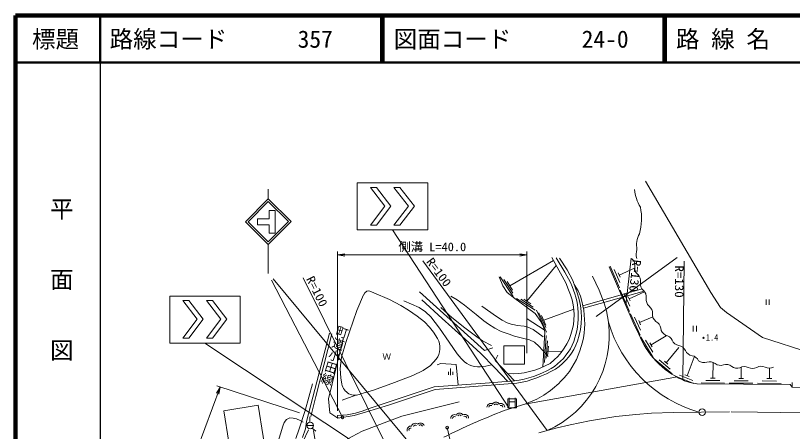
# Model space of a CAD drawing. Units: millimetres, scale not verified. Extents: x 40000 to 680000, y 20000 to 380000.
# Drawn here: x 40000 to 205144, y 291668 to 380000 of the extents above; entities that cross this region are included whole.
import ezdxf
from ezdxf.enums import TextEntityAlignment as Align

# ---------------------------------------------------------------- set-up
doc = ezdxf.new("R2010")
doc.units = ezdxf.units.MM
doc.header["$LTSCALE"] = 1000
doc.linetypes.add('CHAIN', pattern=[18.5, 12, -1.5, 3.5, -1.5])
for name, color, linetype, lineweight in [('M-BGD', 7, 'Continuous', 13), ('M-BMK', 2, 'CHAIN', 13), ('M-BMK-OTRS', 5, 'Continuous', 13), ('M-STR-HTXT', 7, 'Continuous', 13), ('M-TTL', 2, 'Continuous', 140), ('M-TTL-BAND', 7, 'Continuous', 25), ('M-TTL-LINE', 7, 'Continuous', 50), ('M-TTL-TXT', 7, 'Continuous', 13), ('M-WORK', 1, 'Continuous', 13)]:
    doc.layers.add(name, color=color, linetype=linetype, lineweight=lineweight)
doc.styles.add('@ＭＳ ゴシック', font='')
doc.styles.add('ＭＳ ゴシック', font='')
doc.styles.get('@ＭＳ ゴシック').set_extended_font_data('@MS Gothic')
doc.styles.get('ＭＳ ゴシック').set_extended_font_data('MS Gothic')

# ---------------------------------------------------------------- blocks, each defined once
blk = doc.blocks.new('open_arrow')
at = {"color": 0, "linetype": 'Continuous', "lineweight": -2}
blk.add_lwpolyline([(7.5, 1.25), (0, 0), (7.5, -1.25)], dxfattribs=at)

msp = doc.modelspace()

# ---------------------------------------------------------------- linework, layer by layer
at = {"layer": 'M-BGD'}
msp.add_circle((185968, 295761), 700, dxfattribs=at)
at = {"layer": 'M-BMK'}
for p, q in [((175149, 295532), (179796, 295718)), ((179796, 295718), (192140, 295805)), ((192140, 295805), (197710, 295739)), ((197710, 295739), (207328, 295632)), ((157905, 293091), (161968, 293958)), ((161968, 293958), (167601, 294863)), ((167601, 294863), (171865, 295296)), ((171865, 295296), (175149, 295532)), ((151229, 291371), (154866, 292391)), ((154866, 292391), (157905, 293091))]:
    msp.add_line(p, q, dxfattribs=at)
at = {"layer": 'M-BMK-OTRS'}
msp.add_line((148277, 297439), (180687, 303237), dxfattribs=at)
at = {"layer": 'M-STR-HTXT'}
for p, q in [((108469, 296037), (108469, 329906)), ((108469, 329156), (148708, 329156)), ((148708, 308281), (148708, 329906)), ((126575, 327928), (153017, 291873)), ((170841, 328452), (169725, 318480)), ((182113, 327851), (181813, 302601)), ((101108, 324270), (123885, 278616)), ((69856, 264251), (83497, 301089)), ((100336, 295592), (82784, 301322))]:
    msp.add_line(p, q, dxfattribs=at)
at = {"layer": 'M-TTL'}
for p, q in [((40000, 380000), (40000, 20000)), ((680000, 380000), (40000, 380000))]:
    msp.add_line(p, q, dxfattribs=at)
at = {"layer": 'M-TTL-BAND'}
msp.add_line((58000, 370000), (58000, 20000), dxfattribs=at)
at = {"layer": 'M-TTL-LINE'}
for p, q in [((58000, 380000), (58000, 370000)), ((117750, 380000), (117750, 370000)), ((118250, 380000), (118250, 370000)), ((177750, 380000), (177750, 370000)), ((178250, 380000), (178250, 370000)), ((40000, 370000), (680000, 370000))]:
    msp.add_line(p, q, dxfattribs=at)
at = {"layer": 'M-WORK'}
for p, q in [((173928, 344805), (187783, 321190)), ((93714, 341083), (93714, 343101)), ((120122, 334463), (145005, 296437)), ((93702, 331379), (93702, 325206)), ((145057, 322602), (154345, 327984)), ((154008, 328582), (155854, 325310)), ((154900, 328520), (156725, 325528)), ((155657, 328440), (157253, 325959)), ((163451, 316100), (180611, 328627)), ((148704, 319328), (154931, 326946)), ((156725, 325528), (157939, 323300)), ((157253, 325959), (158467, 323756)), ((166195, 326664), (171298, 314833)), ((166396, 326755), (168414, 322180)), ((168468, 323297), (167257, 326042)), ((168320, 324871), (171597, 326316)), ((94423, 323830), (109502, 294677)), ((94793, 324081), (125095, 287552)), ((142777, 324496), (143592, 322587)), ((142981, 324510), (145782, 320346)), ((143799, 323953), (145696, 321028)), ((155854, 325310), (156945, 323215)), ((158467, 323756), (159486, 320900)), ((162639, 324624), (164052, 321674)), ((168522, 324414), (168118, 325329)), ((143592, 322587), (144494, 321199)), ((144481, 323494), (145634, 321709)), ((156945, 323215), (157565, 321753)), ((157939, 323300), (158341, 322444)), ((158771, 322904), (159586, 321559)), ((112545, 317366), (113961, 320670)), ((113947, 320637), (114277, 321086)), ((114277, 321086), (114656, 321427)), ((114656, 321427), (114966, 321522)), ((114966, 321522), (115301, 321497)), ((115301, 321497), (116154, 321139)), ((116154, 321139), (119467, 319668)), ((139707, 308847), (125874, 321321)), ((132552, 320400), (133888, 319589)), ((144494, 321199), (146125, 319933)), ((159586, 321559), (160094, 320369)), ((173180, 321941), (160610, 318357)), ((173637, 321443), (160704, 317869)), ((164052, 321674), (165155, 318910)), ((168489, 321709), (170533, 317146)), ((170580, 318263), (169354, 321000)), ((170424, 319836), (173692, 321300)), ((187783, 321190), (189835, 317966)), ((119467, 319668), (121921, 318404)), ((122524, 319420), (125803, 317997)), ((126397, 319613), (130697, 315659)), ((133888, 319589), (135450, 318486)), ((146125, 319933), (148827, 317903)), ((146458, 319881), (150441, 317447)), ((147431, 319758), (150060, 318076)), ((148016, 319775), (149556, 318775)), ((160094, 320369), (160381, 319322)), ((165155, 318910), (165651, 317287)), ((170628, 319380), (170219, 320292)), ((199538, 319715), (199538, 318559)), ((200226, 319715), (200226, 318559)), ((110203, 310565), (112545, 317366)), ((121921, 318404), (123495, 317449)), ((123495, 317449), (125403, 316173)), ((125803, 317997), (127169, 317050)), ((130425, 317974), (132759, 315901)), ((135450, 318486), (137879, 316540)), ((139093, 318284), (142203, 316115)), ((148827, 317903), (150426, 316750)), ((150703, 317399), (152889, 312778)), ((152287, 315270), (158679, 317630)), ((165651, 317287), (166046, 314863)), ((189835, 317966), (191102, 316959)), ((125403, 316173), (126903, 314934)), ((127169, 317050), (128297, 316009)), ((128297, 316009), (130131, 313580)), ((130697, 315659), (132730, 313825)), ((132759, 315901), (135494, 313705)), ((137879, 316540), (139515, 315164)), ((142203, 316115), (143455, 315310)), ((148740, 315559), (152334, 313278)), ((150426, 316750), (151640, 314990)), ((151243, 316850), (152721, 313717)), ((151818, 316328), (152756, 314212)), ((170734, 316663), (172769, 312096)), ((172819, 313213), (171597, 315953)), ((172665, 314787), (175455, 316030)), ((191102, 316959), (198796, 311641)), ((126903, 314934), (128018, 313793)), ((128018, 313793), (128861, 312752)), ((132730, 313825), (136348, 310565)), ((139515, 315164), (140519, 314458)), ((140519, 314458), (141845, 313628)), ((143455, 315310), (144496, 314765)), ((144496, 314765), (145327, 314467)), ((145327, 314467), (146045, 314281)), ((146045, 314281), (146658, 314138)), ((146658, 314138), (148092, 314023)), ((148092, 314023), (148880, 313810)), ((148880, 313810), (150031, 313314)), ((151640, 314990), (152225, 313846)), ((152225, 313846), (152490, 312802)), ((171298, 314833), (172478, 312352)), ((172868, 314330), (172461, 315243)), ((184058, 314073), (184058, 312917)), ((184745, 314073), (184745, 312917)), ((106749, 312533), (101855, 293803)), ((103799, 299057), (107227, 312374)), ((128861, 312752), (129716, 311414)), ((130131, 313580), (132176, 310606)), ((135494, 313705), (138070, 311731)), ((141845, 313628), (143208, 312909)), ((143208, 312909), (144906, 312351)), ((144906, 312351), (146059, 311930)), ((150031, 313314), (152173, 311792)), ((152490, 312802), (152097, 305339)), ((109726, 311623), (106544, 298628)), ((109288, 307423), (110203, 310565)), ((132176, 310606), (133886, 308152)), ((136348, 310565), (138902, 308211)), ((138070, 311731), (139274, 310917)), ((139274, 310917), (141195, 309943)), ((146059, 311930), (148067, 311434)), ((148067, 311434), (149281, 311099)), ((149281, 311099), (150285, 310604)), ((150285, 310604), (151338, 309686)), ((152464, 306278), (152774, 312078)), ((153072, 310938), (152788, 307237)), ((172949, 311685), (175528, 307401)), ((175440, 308515), (173893, 311086)), ((175353, 309630), (174837, 310487)), ((175095, 310058), (178285, 311979)), ((198796, 311641), (219600, 304899)), ((80246, 310451), (119569, 284376)), ((141455, 309410), (139707, 308847)), ((151338, 309686), (153197, 307604)), ((153302, 309760), (153105, 307707)), ((178296, 306267), (181012, 309473)), ((109024, 304995), (109288, 307423)), ((133886, 308152), (134717, 307152)), ((138902, 308211), (141802, 305261)), ((142550, 307836), (141966, 306748)), ((153204, 308734), (156133, 308621)), ((182736, 303513), (184278, 307479)), ((128204, 305700), (126667, 304622)), ((129444, 306989), (128204, 305700)), ((129636, 305789), (130400, 306084)), ((130400, 306084), (133644, 305910)), ((133644, 305910), (134093, 301503)), ((134717, 307152), (135423, 306421)), ((141247, 305825), (139947, 305566)), ((141966, 306748), (146050, 302402)), ((175742, 307121), (179557, 303888)), ((179117, 304916), (176828, 306856)), ((178677, 305944), (177915, 306590)), ((188231, 302966), (188254, 306347)), ((109123, 303036), (109024, 304995)), ((126667, 304622), (124437, 303544)), ((132017, 304322), (132017, 303658)), ((132477, 305022), (132477, 303649)), ((132928, 304340), (132928, 303676)), ((141802, 305261), (144668, 302293)), ((194230, 302925), (194247, 305326)), ((200230, 302884), (200245, 305106)), ((109387, 301729), (109123, 303036)), ((124437, 303544), (120582, 302044)), ((139854, 301916), (146050, 302402)), ((180197, 303427), (184176, 301881)), ((183953, 302504), (181157, 303591)), ((183202, 303332), (182270, 303694)), ((189727, 302456), (186727, 302476)), ((188731, 302963), (187731, 302970)), ((195727, 302415), (192727, 302435)), ((194730, 302922), (193730, 302929)), ((201727, 302374), (198727, 302394)), ((200730, 302881), (199730, 302887)), ((101559, 296136), (103096, 301750)), ((115382, 296598), (128957, 301135)), ((120582, 302044), (116059, 300446)), ((119274, 297218), (129162, 300591)), ((128957, 301135), (139854, 301916)), ((129162, 300591), (146587, 301890)), ((204623, 301654), (184838, 301789)), ((185724, 301983), (190724, 301949)), ((191724, 301942), (196723, 301908)), ((197723, 301901), (202723, 301867)), ((205091, 301081), (204623, 301654)), ((205114, 302081), (205091, 301081)), ((214964, 300856), (205091, 301081)), ((102775, 294841), (103799, 299057)), ((109442, 298296), (112300, 299363)), ((116059, 300446), (113402, 299628)), ((106544, 298628), (106811, 295616)), ((122092, 294887), (134300, 297960)), ((143849, 296082), (148277, 297439)), ((148277, 297439), (150773, 298554)), ((100320, 292251), (101559, 296136)), ((106811, 295616), (108492, 294518)), ((111971, 295067), (114600, 295802)), ((112250, 295550), (113708, 295998)), ((113708, 295998), (115382, 296598)), ((114600, 295802), (119274, 297218)), ((97124, 293558), (97593, 294235)), ((97593, 294235), (98339, 294564)), ((98339, 294564), (98981, 294512)), ((98981, 294512), (99710, 294339)), ((99710, 294339), (100525, 293974)), ((100525, 293974), (101115, 293627)), ((102578, 294759), (102570, 293639)), ((108469, 295037), (110514, 295204)), ((108492, 294518), (108469, 295037)), ((108492, 294518), (111971, 295067)), ((110514, 295204), (112250, 295550)), ((113714, 291702), (122092, 294887)), ((94057, 283991), (96840, 292770)), ((96840, 292770), (97124, 293558)), ((101855, 293803), (101603, 292231)), ((101915, 292940), (103315, 292940)), ((103056, 292397), (103819, 291720)), ((131752, 292477), (140125, 256020)), ((99612, 290152), (100320, 292251)), ((101603, 292231), (101009, 290350)), ((101061, 289483), (102251, 291985)), ((103307, 291903), (103654, 290131)), ((109401, 289496), (113714, 291702))]:
    msp.add_line(p, q, dxfattribs=at)
for points in [[(127603, 334463), (127603, 344446), (112640, 344446), (112640, 334463)], [(118510, 339497), (115456, 343492), (116729, 343492), (119784, 339497), (116729, 335501), (115456, 335501)], [(123495, 339497), (120441, 343492), (121715, 343492), (124769, 339497), (121715, 335501), (120441, 335501)], [(93702, 331379), (88856, 336174), (93714, 341083), (98560, 336287)], [(93699, 331944), (89422, 336177), (93717, 340517), (97994, 336284)], [(87727, 310451), (87727, 320434), (72764, 320434), (72764, 310451)], [(78634, 315484), (75580, 319480), (76853, 319480), (79907, 315484), (76853, 311489), (75580, 311489)], [(83619, 315484), (80565, 319480), (81839, 319480), (84893, 315484), (81839, 311489), (80565, 311489)], [(143764, 309845), (143764, 305981), (148199, 305981), (148199, 309845)], [(144657, 298572), (144657, 296690), (146487, 296690), (146487, 298572)], [(91566, 297229), (84291, 296076), (86401, 282758), (93676, 283910)]]:
    msp.add_lwpolyline(points, close=True, dxfattribs=at)
msp.add_lwpolyline([(91423, 336821), (93946, 336821), (93946, 338612), (95158, 338612), (95158, 333775), (93946, 333775), (93946, 335558), (91423, 335558), (91423, 336814)], dxfattribs=at)
for centre, radius in [((186226, 311549), 130), ((109502, 294677), 300), ((102615, 292940), 700), ((131752, 292477), 300)]:
    msp.add_circle(centre, radius, dxfattribs=at)
for centre, radius, start, end in [((180323, 343902), 8788, 185.58523, 211.48081), ((160477, 336904), 12584, 345.02954, 11.03753), ((177069, 331226), 5056, 151.30776, 190.45407), ((175080, 329276), 3156, 160.90585, 196.11841), ((169769, 326917), 1891, 351.82933, 47.97431), ((173512, 326380), 1891, 171.82933, 227.97431), ((170980, 323570), 1891, 351.82933, 47.97431), ((143472, 316212), 16122, 337.34142, 22.74092), ((174724, 323033), 1891, 171.82933, 227.97431), ((145878, 316383), 12861, 307.12084, 24.67711), ((144298, 315946), 15976, 341.4916, 18.06553), ((172192, 320223), 1891, 351.82933, 47.97431), ((143071, 314717), 17913, 324.95657, 14.89743), ((175935, 319686), 1891, 171.82933, 227.97431), ((173508, 316789), 1891, 355.9651, 52.11008), ((177281, 316523), 1891, 175.9651, 232.11008), ((144070, 312130), 22145, 293.82974, 7.08956), ((193107, 322865), 28219, 196.47199, 253.87299), ((175266, 313343), 1891, 7.04341, 63.18839), ((189188, 319005), 17986, 201.70895, 245.79127), ((179020, 313807), 1891, 187.04341, 243.18839), ((126018, 309421), 4201, 324.62798, 28.31927), ((148430, 314706), 11664, 302.90979, 340.82417), ((177849, 310255), 1891, 24.1972, 80.34218), ((181299, 311805), 1891, 204.1972, 260.34218), ((147624, 315177), 11910, 301.49629, 334.24315), ((180665, 308077), 1891, 24.1972, 80.34218), ((184114, 309627), 1891, 204.1972, 260.34218), ((183480, 305899), 1891, 24.1972, 80.34218), ((138573, 310692), 5307, 233.58982, 285.00032), ((145450, 320236), 16313, 267.01248, 300.13443), ((186358, 308172), 1891, 232.4188, 288.56378), ((187562, 304587), 1891, 52.4188, 108.56378), ((189868, 307584), 1891, 232.4188, 288.56378), ((191072, 303999), 1891, 52.4188, 108.56378), ((142913, 324647), 22465, 278.02813, 299.12123), ((142099, 326611), 25126, 280.28875, 300.27905), ((141808, 316238), 19826, 296.88271, 323.45338), ((193379, 306996), 1891, 232.4188, 288.56378), ((194903, 303553), 1891, 63.06162, 119.2066), ((196617, 306925), 1891, 243.06162, 299.2066), ((198462, 303624), 1891, 63.06162, 119.2066), ((200175, 306995), 1891, 243.06162, 299.2066), ((185725, 311203), 9450, 245.54172, 264.97221), ((112196, 302210), 2849, 189.71401, 295.04094), ((141012, 296804), 800, 60, 180), ((142104, 297097), 800, 30, 150), ((142104, 297097), 400, 30, 150), ((143197, 296804), 800, 360, 120), ((194287, 164366), 141043, 110.95356, 116.6464), ((141012, 296804), 400, 60, 180), ((143197, 296804), 400, 360, 120), ((133316, 294441), 800, 61.54816, 181.54816), ((133316, 294441), 400, 61.54816, 181.54816), ((134400, 294764), 800, 31.54816, 151.54816), ((134400, 294764), 400, 31.54816, 151.54816), ((135500, 294500), 800, 1.54816, 121.54816), ((135500, 294500), 400, 1.54816, 121.54816), ((124019, 291994), 800, 77.65012, 197.65012), ((124019, 291994), 400, 77.65012, 197.65012), ((124971, 292604), 800, 47.65012, 167.65012), ((124971, 292604), 400, 47.65012, 167.65012), ((126102, 292657), 800, 17.65012, 137.65012), ((126102, 292657), 400, 17.65012, 137.65012)]:
    msp.add_arc(centre, radius, start, end, dxfattribs=at)

# ---------------------------------------------------------------- block references
at = {"layer": 'M-STR-HTXT', "xscale": 200, "yscale": 200}
msp.add_blockref('open_arrow', (108469, 329156), dxfattribs=at)
for p, rotation in [((148708, 329156), 180), ((83497, 301089), 249.7)]:
    msp.add_blockref('open_arrow', p, dxfattribs=dict(at, rotation=rotation))

# ---------------------------------------------------------------- texts
at = {"layer": 'M-STR-HTXT', "style": 'ＭＳ ゴシック', "width": 1.05}
msp.add_text('側溝 L=40.0', height=1833, dxfattribs=at).set_placement((128588, 329406), align=Align.BOTTOM_CENTER)
at = {"layer": 'M-STR-HTXT', "style": 'ＭＳ ゴシック', "width": 1.1}
for s, rotation, p in [('R=100', 306.598, (126770, 327369)), ('R=130', 263.693, (170632, 328293)), ('R=130', 269.768, (179643, 326939)), ('R=100', 296.435, (101233, 323832))]:
    msp.add_text(s, height=1833, rotation=rotation, dxfattribs=at).set_placement(p, align=Align.BOTTOM_LEFT)
at = {"layer": 'M-TTL-BAND', "style": '@ＭＳ ゴシック'}
msp.add_text('平\u3000\u3000面\u3000\u3000図', height=3666, rotation=270, dxfattribs=at).set_placement((49777, 306475), align=Align.MIDDLE_RIGHT)
at = {"layer": 'M-TTL-TXT', "style": 'ＭＳ ゴシック'}
msp.add_text('標題', height=3666, dxfattribs=at).set_placement((48500, 375000), align=Align.MIDDLE_CENTER)
for s, p in [('路線コード      357', (60000, 375000)), ('図面コード      24-0', (120380, 375000)), ('路 線 名      一般県道油谷港線', (180380, 375000))]:
    msp.add_text(s, height=3666, dxfattribs=at).set_placement(p, align=Align.MIDDLE_LEFT)
at = {"layer": 'M-WORK', "style": '@ＭＳ ゴシック', "width": 1.05}
msp.add_text('町道小田線', height=1833, rotation=252.684, dxfattribs=at).set_placement((104430, 301953), align=Align.BOTTOM_RIGHT)
at = {"layer": 'M-WORK', "style": 'ＭＳ ゴシック'}
for s, height, p in [('1.4', 1320, (186703, 310581)), ('Ｗ', 1320, (117981, 306488)), ('Ｈ', 1833, (144323, 296386))]:
    msp.add_text(s, height=height, dxfattribs=at).set_placement(p, align=Align.BOTTOM_LEFT)

doc.saveas('drawing.dxf')
